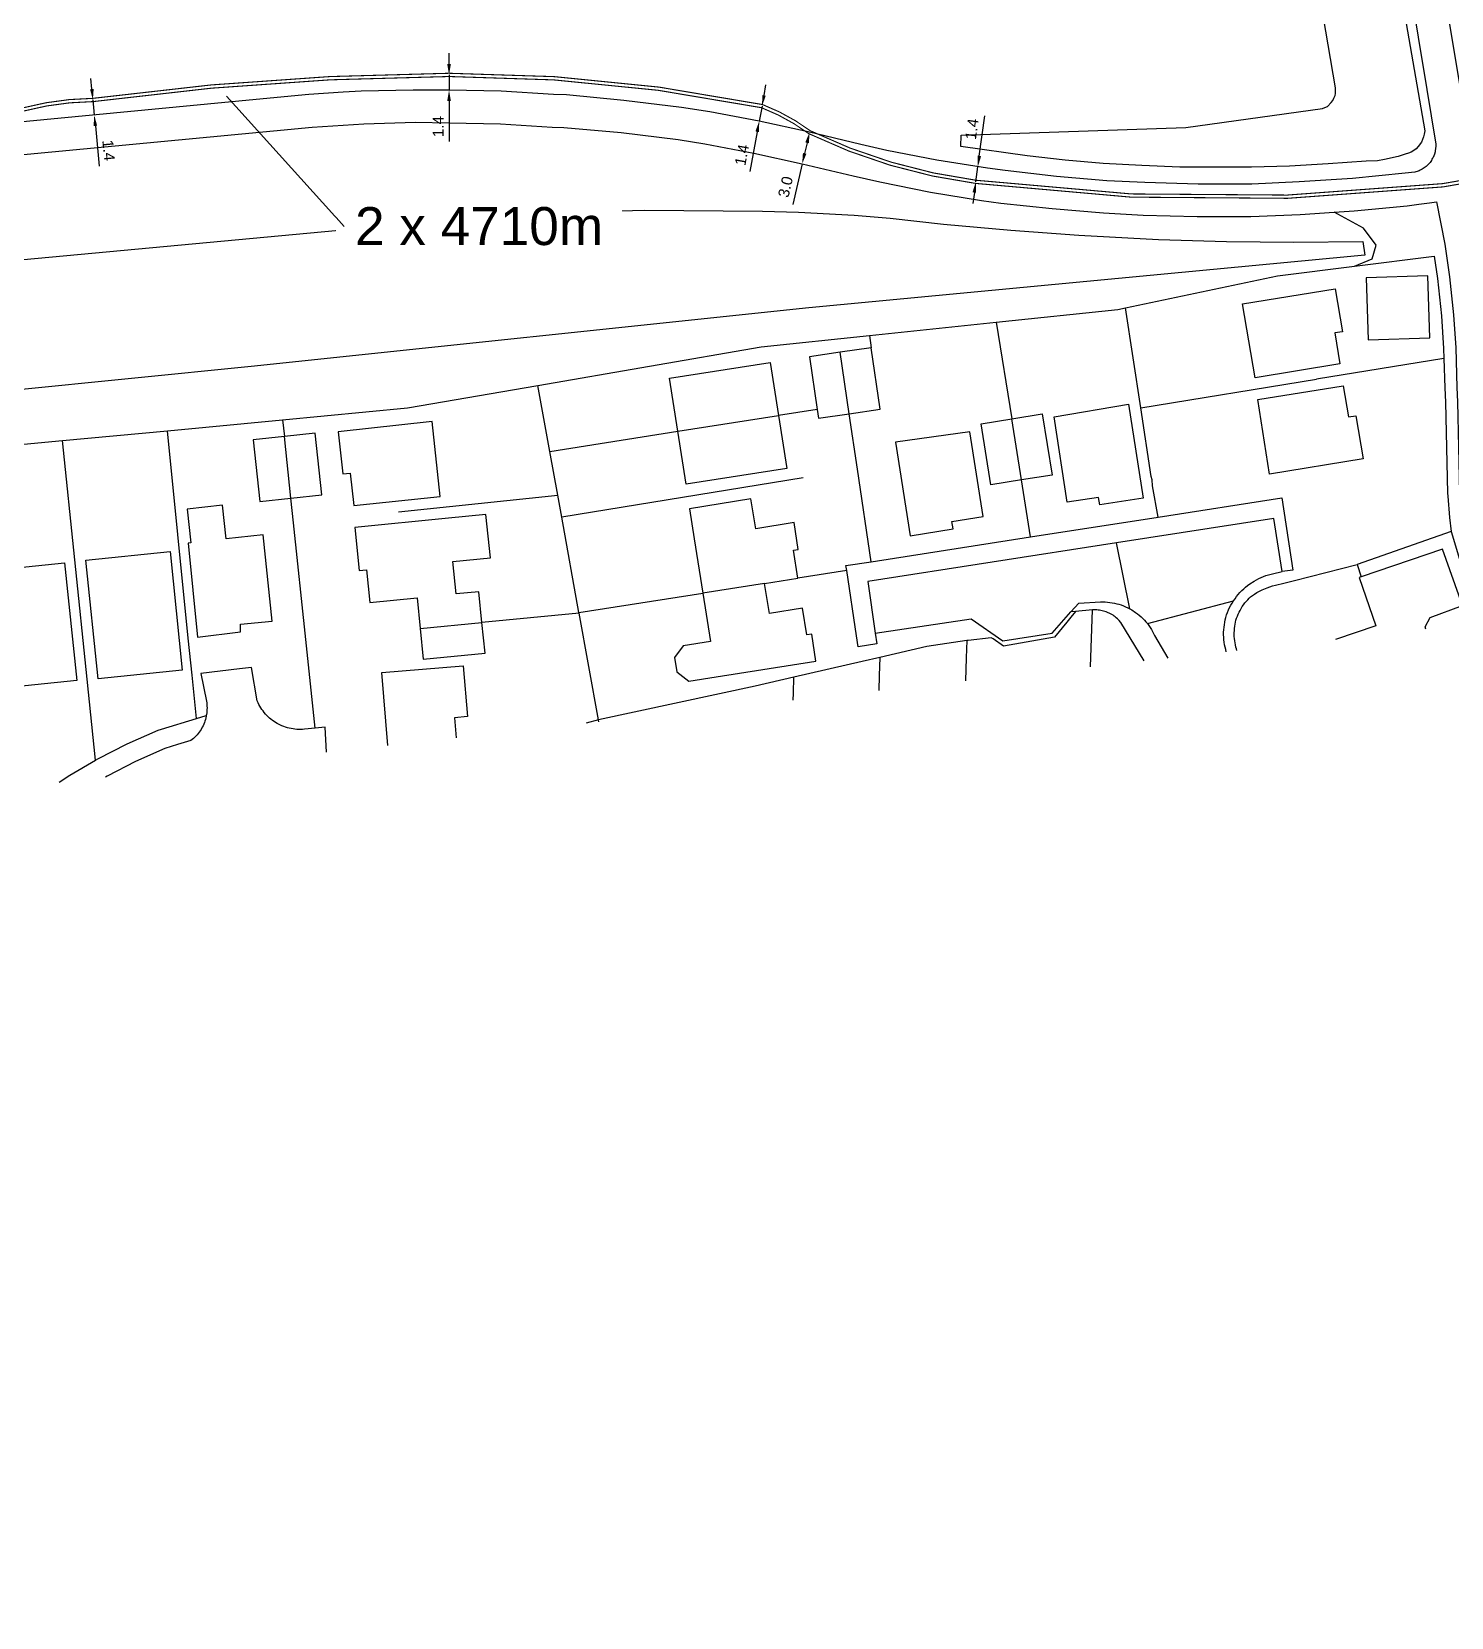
# Model space of a CAD drawing. Header units: millimetres. Extents: x 111502 to 977541, y 8702 to 1044108.
# Drawn here: x 488771.3 to 488902, y 238335.4 to 238481.4 of the extents above; entities that cross this region are included whole.
import ezdxf
from ezdxf import colors
from ezdxf.entities.mleader import LeaderData, LeaderLine
from ezdxf.math import Vec2, Vec3

# ---------------------------------------------------------------- set-up
doc = ezdxf.new("R2010")
doc.units = ezdxf.units.MM
doc.header["$LTSCALE"] = 0.25
doc.linetypes.add('DASHED2', pattern=[9.525, 6.35, -3.175])
for name, color, linetype in [('00 Text', 7, 'Continuous'), ('E HVSS As Laid Dimensions', 30, 'Continuous'), ('E HVSS As Laid HV', 10, 'Continuous'), ('X HVSS Site Background', 8, 'Continuous')]:
    doc.layers.add(name, color=color, linetype=linetype)
doc.styles.add('Arial', font='arial.ttf')
doc.dimstyles.new('HVSS AsLaid', dxfattribs={"dimtxt": 1, "dimasz": 1, "dimexe": 0, "dimexo": 0, "dimgap": 0.5, "dimtad": 1, "dimdec": 1, "dimzin": 1, "dimdsep": 46, "dimtxsty": 'Arial', "dimcen": 0.09, "dimadec": 0, "dimazin": 0, "dimtfac": 1, "dimtdec": 1, "dimtmove": 0, "dimatfit": 3, "dimfxl": 1, "dimtolj": 1, "dimtzin": 0, "dimarcsym": 0})

# ---------------------------------------------------------------- blocks, each defined once
blk = doc.blocks.new('OS MAP 060722')
at = {"layer": 'X HVSS Site Background'}
for points in [[(87.47, -621.81), (87.57, -622.31), (88.27, -626.31), (92.17, -649.81), (93.37, -657.11), (95.32, -656.76)], [(85.22, -626.31), (89.17, -650.26), (89.96, -655.09), (89.98, -655.27), (89.98, -655.48), (89.97, -655.69), (89.94, -655.9), (89.92, -656), (89.86, -656.2), (89.74, -656.5), (89.7, -656.59), (89.64, -656.68), (89.58, -656.79), (89.46, -656.96), (89.32, -657.12), (89.17, -657.27), (89.09, -657.34), (88.93, -657.47), (88.84, -657.52), (88.75, -657.58), (88.66, -657.63), (88.56, -657.68), (88.47, -657.73), (88.37, -657.77), (88.07, -657.86), (87.17, -657.96), (82.32, -658.46), (77.42, -658.76), (73.07, -658.96), (68.12, -658.96), (63.22, -658.81), (59.72, -658.66), (55.07, -658.26), (50.37, -657.71), (48.72, -657.51), (44.07, -656.76), (39.47, -655.86), (37.07, -655.31), (32.22, -654.16), (27.72, -653.16), (23.17, -652.31), (20.57, -651.91), (15.27, -651.26), (9.97, -650.76), (8.77, -650.71), (3.97, -650.41), (-0.83, -650.31), (-4.13, -650.31), (-8.93, -650.41), (-10.58, -650.51), (-13.73, -650.71), (-17.28, -651.06), (-49.68, -654.16)], [(84.17, -626.31), (88.97, -654.06), (88.92, -654.36), (88.87, -654.61), (88.67, -655.11), (88.37, -655.51), (88.17, -655.71), (87.97, -655.86), (87.72, -656.01), (87.47, -656.11), (87.17, -656.21), (86.52, -656.41), (85.27, -656.71), (84.62, -656.81), (83.57, -656.86), (80.07, -657.11), (76.52, -657.31), (73.02, -657.41), (66.42, -657.41), (62.92, -657.26), (59.37, -657.06), (55.87, -656.76), (52.37, -656.36), (46.27, -655.51), (46.32, -654.46)], [(46.32, -654.46), (66.97, -653.76), (79.57, -652.01), (79.77, -651.91), (80.02, -651.81), (80.37, -651.46), (80.52, -651.26), (80.62, -651.06), (80.72, -650.81), (80.77, -650.61), (80.77, -650.11), (76.72, -626.31), (76.42, -624.41)], [(-49.08, -657.11), (-16.98, -654.06), (-13.43, -653.71), (-8.68, -653.41), (-3.93, -653.26), (-0.83, -653.31), (3.92, -653.41), (8.67, -653.71), (9.72, -653.76), (15.02, -654.21), (20.27, -654.86), (22.72, -655.26), (27.22, -656.11), (31.67, -657.11), (36.37, -658.21), (38.82, -658.76), (43.47, -659.71), (48.17, -660.46), (49.97, -660.71), (54.67, -661.21), (59.42, -661.61), (63.07, -661.81), (68.02, -661.96), (72.97, -661.96), (77.52, -661.76), (80.64, -661.54)], [(80.64, -661.54), (82.47, -661.41), (87.37, -660.96), (88.42, -660.81), (89.41, -660.69), (90.04, -660.61), (90.81, -664.48), (91.26, -667.5), (91.62, -670.99), (91.82, -674.04), (91.94, -677.68), (91.99, -679.02), (92.18, -687.35), (92.21, -687.59), (92.35, -689.53), (92.51, -690.7), (94.01, -695.72), (94.24, -696.43), (95.26, -699.26)], [(-46.58, -666.51), (1.92, -662.01), (8.22, -661.61), (17.17, -661.36), (28.02, -661.46), (31.32, -661.56), (36.47, -661.81), (39.77, -662.11), (44.67, -662.66), (50.87, -663.21), (57.12, -663.66), (64.47, -664.06), (70.72, -664.26), (76.92, -664.31), (83.27, -664.26)], [(82.51, -666.53), (84.14, -665.83), (84.51, -664.59), (83.35, -663.02), (80.64, -661.54)], [(83.27, -664.26), (83.47, -665.51), (32.27, -670.36), (-19.03, -675.76), (-63.13, -680.16), (-98.28, -683.86), (-98.38, -681.61), (-98.23, -681.31), (-97.98, -680.86), (-97.78, -680.61), (-97.38, -680.21)], [(82.51, -666.53), (89.84, -665.61), (90.15, -667.64), (90.5, -671.08), (90.7, -674.1), (90.73, -675.02)], [(61.43, -670.35), (75.42, -667.42), (82.51, -666.53)], [(89.45, -673.12), (89.27, -667.41), (83.57, -667.59), (83.75, -673.3), (89.45, -673.12)], [(72.21, -669.99), (80.74, -668.6), (81.39, -672.55), (80.69, -672.66), (81.16, -675.52), (73.36, -676.79), (72.21, -669.99)], [(49.54, -671.67), (60.71, -670.5), (61.43, -670.35)], [(62.84, -679.55), (61.43, -670.35)], [(7.35, -677.49), (27.9, -673.94), (37.86, -672.9)], [(37.86, -672.9), (49.54, -671.67)], [(37.86, -672.9), (38.03, -674.03)], [(49.54, -671.67), (50.96, -680.57)], [(38.03, -674.03), (35.18, -674.45)], [(36.01, -680.1), (38.86, -679.68), (38.03, -674.03)], [(20.22, -681.72), (19.45, -676.84), (28.74, -675.39), (29.5, -680.26)], [(35.18, -674.45), (32.34, -674.87), (33.05, -679.7)], [(36.01, -680.1), (35.18, -674.45)], [(90.73, -675.02), (79.02, -676.92)], [(90.73, -675.02), (90.82, -677.72), (90.87, -679.05), (91, -684.63), (91.06, -687.43), (91.1, -687.7), (91.24, -689.65), (91.41, -690.94)], [(62.84, -679.55), (79.02, -676.92)], [(-16.15, -680.66), (-4.66, -679.57), (7.35, -677.49)], [(8.45, -683.57), (7.35, -677.49)], [(83.29, -684.27), (74.68, -685.68), (73.6, -678.8), (81.47, -677.52), (81.94, -680.4), (82.64, -680.29), (83.29, -684.27)], [(33.05, -679.7), (29.5, -680.26)], [(33.05, -679.7), (33.17, -680.52), (36.01, -680.1)], [(38.01, -693.73), (36.76, -685.2), (36.01, -680.1)], [(50.96, -680.57), (53.77, -680.12), (54.67, -685.75), (51.86, -686.2)], [(56.07, -688.25), (54.87, -680.38), (61.72, -679.23), (63.05, -687.89), (59.07, -688.5), (58.96, -687.8), (56.07, -688.25)], [(64.43, -689.63), (63.93, -686.73), (63.87, -686.19), (63.8, -685.87), (62.84, -679.55)], [(-36.4, -682.58), (-26.75, -681.67)], [(-26.75, -681.67), (-16.15, -680.66)], [(-24.83, -700.75), (-26.75, -681.67)], [(-16.15, -680.66), (-15.99, -682.21)], [(-2.39, -680.82), (-11.04, -681.77), (-10.62, -685.64), (-9.92, -685.57), (-9.59, -688.55), (-1.64, -687.72), (-2.39, -680.82)], [(20.22, -681.72), (29.5, -680.26)], [(29.5, -680.26), (30.26, -685.15), (20.98, -686.6), (20.22, -681.72)], [(51.86, -686.2), (49.05, -686.65), (48.14, -681.02), (50.96, -680.57)], [(51.86, -686.2), (50.96, -680.57)], [(-46.12, -683.5), (-36.4, -682.58)], [(-34.13, -704.55), (-36.4, -682.58)], [(-15.99, -682.21), (-18.86, -682.52), (-18.25, -688.18), (-15.39, -687.87)], [(-15.39, -687.87), (-12.53, -687.57), (-13.14, -681.9), (-15.99, -682.21)], [(-15.39, -687.87), (-15.99, -682.21)], [(8.45, -683.57), (20.22, -681.72)], [(48.32, -689.56), (47.09, -681.76), (40.26, -682.73), (41.61, -691.33), (45.56, -690.71), (45.45, -690.01), (48.32, -689.56)], [(9.18, -687.6), (8.45, -683.57)], [(31.77, -686.01), (9.54, -689.62)], [(52.7, -691.45), (51.86, -686.2)], [(-24.59, -692), (-24.84, -692.03), (-23.97, -700.66), (-20.02, -700.17), (-20.02, -699.47), (-17.11, -699.2), (-17.93, -691.25), (-21.34, -691.63), (-21.69, -688.52), (-24.94, -688.89), (-24.59, -692)], [(-13.15, -709.05), (-14.01, -700.89), (-15.15, -690.14), (-15.39, -687.87)], [(-5.47, -689.13), (9.18, -687.6)], [(9.54, -689.62), (9.18, -687.6)], [(31.27, -695.24), (30.87, -692.67), (31.31, -692.6), (30.92, -690.13), (27.41, -690.7), (26.96, -687.93), (21.29, -688.85), (21.74, -691.61), (22.53, -696.61)], [(64.43, -689.63), (75.81, -687.86), (76.84, -694.49), (75.85, -694.64)], [(-0.89, -689.73), (-9.5, -690.57), (-9.11, -694.55), (-8.42, -694.48), (-8.13, -697.47), (-3.75, -697.04), (-3.48, -699.87)], [(-0.47, -693.72), (2.98, -693.36), (2.57, -689.37), (-0.89, -689.73)], [(11.13, -698.4), (9.54, -689.62)], [(52.7, -691.45), (64.43, -689.63)], [(75.85, -694.64), (75.09, -689.75), (60.59, -692)], [(38.01, -693.73), (52.7, -691.45)], [(91.41, -690.94), (82.74, -693.98)], [(91.41, -690.94), (92.94, -696.04), (93.24, -696.8), (94.28, -699.37)], [(-26.51, -692.78), (-25.38, -703.7), (-33.14, -704.51), (-34.27, -693.58), (-26.51, -692.78)], [(60.59, -692), (37.7, -695.56), (38.4, -700.3)], [(61.82, -698.05), (60.59, -692)], [(89.08, -699.95), (89, -699.72), (89.46, -698.85), (92.44, -697.76), (90.61, -692.57), (83.13, -695.12), (82.94, -695.18), (84.46, -699.63), (80.77, -700.88)], [(-42.93, -704.75), (-43.97, -694.63), (-36.22, -693.83), (-35.1, -704.65), (-42.86, -705.45), (-42.93, -704.75)], [(2.2, -699.32), (1.92, -696.49), (-0.17, -696.69), (-0.47, -693.72)], [(35.77, -694.53), (31.27, -695.24)], [(35.77, -694.53), (35.7, -694.09), (38.01, -693.73)], [(38.4, -700.3), (38.55, -701.3), (36.81, -701.56), (36.66, -700.56), (35.77, -694.53)], [(71.37, -697.32), (71.51, -697.13), (71.65, -696.93), (71.8, -696.75), (71.96, -696.57), (72.13, -696.39), (72.31, -696.23), (72.49, -696.07), (72.67, -695.92), (72.87, -695.77), (73.27, -695.51), (73.48, -695.39), (73.69, -695.28), (73.91, -695.18), (74.13, -695.09), (74.36, -695), (74.59, -694.93), (74.97, -694.83), (75.85, -694.64)], [(71.69, -701.9), (71.64, -701.75), (71.59, -701.58), (71.55, -701.39), (71.51, -701.2), (71.48, -701.01), (71.45, -700.81), (71.44, -700.62), (71.43, -700.43), (71.43, -700.26), (71.45, -700.07), (71.46, -699.86), (71.49, -699.66), (71.52, -699.47), (71.55, -699.3), (71.6, -699.12), (71.66, -698.92), (71.73, -698.73), (71.8, -698.55), (71.88, -698.38), (71.97, -698.21), (72.07, -698.03), (72.17, -697.86), (72.3, -697.7), (72.42, -697.52), (72.54, -697.38), (72.68, -697.23), (72.81, -697.09), (72.95, -696.95), (73.3, -696.71), (73.53, -696.56), (73.76, -696.43), (74, -696.31), (74.46, -696.12), (74.71, -696.03), (74.97, -695.96), (75.23, -695.89), (75.49, -695.83), (75.75, -695.77), (76.01, -695.7), (76.99, -695.45), (82.74, -693.98)], [(82.74, -693.98), (83.13, -695.12)], [(22.53, -696.61), (23.24, -701.06), (20.73, -701.46), (19.93, -702.53), (20.14, -703.87), (21.24, -704.71), (23.75, -704.32), (32.94, -702.87), (32.55, -700.4), (32.1, -700.47), (31.71, -698), (28.65, -698.49), (28.21, -695.72)], [(28.21, -695.72), (22.53, -696.61)], [(28.21, -695.72), (31.27, -695.24)], [(11.13, -698.4), (22.53, -696.61)], [(56.4, -698.35), (57.12, -697.54), (59.12, -697.43), (59.34, -697.43), (59.56, -697.43), (59.77, -697.44), (59.99, -697.47), (60.2, -697.5), (60.41, -697.54), (60.62, -697.59), (60.83, -697.64), (61.03, -697.71), (61.24, -697.78), (61.44, -697.87), (61.63, -697.96), (61.82, -698.05)], [(63.45, -699.43), (71.37, -697.32)], [(70.71, -702.01), (70.65, -701.82), (70.6, -701.6), (70.55, -701.37), (70.52, -701.14), (70.49, -700.91), (70.47, -700.68), (70.46, -700.45), (70.46, -700.22), (70.48, -699.99), (70.5, -699.76), (70.53, -699.53), (70.56, -699.3), (70.61, -699.07), (70.67, -698.85), (70.74, -698.62), (70.82, -698.39), (70.91, -698.17), (71.01, -697.95), (71.12, -697.74), (71.24, -697.53), (71.37, -697.32)], [(11.14, -698.45), (2.2, -699.32)], [(11.14, -698.45), (11.13, -698.4)], [(12.92, -708.29), (11.14, -698.45)], [(38.4, -700.3), (47.23, -698.99), (50.14, -701.02), (54.68, -700.29), (56.4, -698.35)], [(56.82, -698.31), (56.41, -698.82), (56.04, -699.28), (54.9, -700.68), (50.21, -701.51), (49.24, -700.84), (49.06, -700.72), (46.96, -700.97), (46.83, -700.99)], [(56.82, -698.31), (56.4, -698.35)], [(58.4, -698.17), (56.82, -698.31)], [(58.22, -703.41), (58.4, -698.17)], [(63.14, -702.86), (61, -699.31), (60.97, -699.28), (60.86, -699.15), (60.77, -699.05), (60.68, -698.97), (60.58, -698.88), (60.48, -698.8), (60.38, -698.73), (60.28, -698.66), (60.17, -698.59), (60.06, -698.53), (59.94, -698.47), (59.83, -698.42), (59.65, -698.35), (59.53, -698.3), (59.41, -698.27), (59.29, -698.24), (59.16, -698.21), (59.04, -698.19), (58.91, -698.18), (58.78, -698.17), (58.66, -698.17), (58.53, -698.17), (58.4, -698.17)], [(61.82, -698.05), (62.01, -698.16), (62.36, -698.39), (62.53, -698.52), (62.7, -698.65), (62.86, -698.79), (63.02, -698.94), (63.17, -699.1), (63.31, -699.26), (63.45, -699.43)], [(-3.48, -699.87), (-3.2, -702.71), (2.48, -702.16), (2.2, -699.32)], [(-3.48, -699.87), (2.2, -699.32)], [(63.45, -699.43), (63.57, -699.6), (63.7, -699.78), (63.81, -699.96), (63.92, -700.14), (64.02, -700.33), (64.11, -700.53), (65.32, -702.61)], [(-24.48, -704.17), (-24.83, -700.75)], [(46.83, -700.99), (43.13, -701.54), (38.82, -702.53)], [(46.83, -700.99), (46.77, -702.58), (46.7, -704.69)], [(-13.15, -709.05), (-14.14, -709.15), (-14.32, -709.16), (-14.49, -709.17), (-14.67, -709.17), (-14.84, -709.16), (-15.02, -709.14), (-15.19, -709.12), (-15.37, -709.09), (-15.54, -709.05), (-15.71, -709.01), (-15.88, -708.96), (-16.05, -708.9), (-16.21, -708.84), (-16.48, -708.71), (-16.64, -708.63), (-16.79, -708.54), (-16.93, -708.44), (-17.08, -708.34), (-17.22, -708.23), (-17.35, -708.12), (-17.48, -708), (-17.61, -707.87), (-17.73, -707.75), (-17.84, -707.61), (-17.95, -707.47), (-18.05, -707.33), (-18.15, -707.18), (-18.24, -707.03), (-18.33, -706.88), (-18.41, -706.72), (-18.49, -706.53), (-19.01, -703.46), (-20.11, -703.59), (-23.67, -704.01), (-23.16, -706.57), (-23.13, -706.72), (-23.12, -706.87), (-23.11, -707.03), (-23.1, -707.18), (-23.11, -707.33), (-23.11, -707.49), (-23.13, -707.64), (-23.15, -707.8), (-23.17, -707.89)], [(-6.45, -710.64), (-7.02, -703.94), (0.46, -703.31), (0.86, -707.99), (-0.34, -708.09), (-0.18, -709.94)], [(38.82, -702.53), (37.19, -702.91), (30.91, -704.35)], [(38.82, -702.53), (38.77, -704.21), (38.73, -705.59)], [(-33.36, -711.99), (-34.13, -704.55)], [(-24.08, -708.16), (-24.48, -704.17)], [(30.91, -704.35), (27.33, -705.17), (12.92, -708.29)], [(30.84, -706.47), (30.86, -705.82), (30.91, -704.35)], [(-23.17, -707.89), (-23.18, -707.95), (-23.21, -708.1), (-23.25, -708.25), (-23.3, -708.4), (-23.35, -708.54), (-23.41, -708.68), (-23.47, -708.83), (-23.54, -708.96), (-23.65, -709.17), (-23.74, -709.3), (-23.83, -709.42), (-23.92, -709.54), (-24.02, -709.66), (-24.13, -709.78), (-24.24, -709.88), (-24.35, -709.99), (-24.47, -710.09), (-24.59, -710.19), (-25.82, -710.56), (-26.98, -710.91), (-29.68, -712.11), (-32.3, -713.46), (-32.45, -713.55)], [(-24.08, -708.16), (-23.17, -707.89)], [(-33.36, -711.99), (-33.17, -711.88), (-30.46, -710.49), (-27.61, -709.22), (-27.3, -709.13)], [(-27.3, -709.13), (-24.08, -708.16)], [(-12.11, -711.27), (-12.24, -708.95), (-13.15, -709.05)], [(12.92, -708.29), (11.78, -708.6)], [(12.95, -708.47), (12.92, -708.29)], [(-36.71, -714.02), (-35.74, -713.39), (-33.36, -711.99)]]:
    blk.add_lwpolyline(points, dxfattribs=at)
blk = doc.blocks.new('*D1844')
at = {"layer": 'Defpoints', "color": 0, "transparency": 16777216}
for p in [(488776.97, 238475.09), (488776.97, 238475.09), (488777.1, 238473.7)]:
    blk.add_point(p, dxfattribs=at)
at = {"layer": 'E HVSS As Laid Dimensions', "color": 0, "lineweight": -2, "transparency": 16777216}
for p, q in [((488776.87, 238476.09), (488776.78, 238477.08)), ((488776.97, 238475.09), (488777.1, 238473.7)), ((488777.2, 238472.7), (488777.55, 238469))]:
    blk.add_line(p, q, dxfattribs=at)
at = {"layer": 'E HVSS As Laid Dimensions', "color": 0, "transparency": 16777216}
for points in [[(488777.04, 238476.1), (488776.71, 238476.07), (488776.97, 238475.09)], [(488777.36, 238472.72), (488777.03, 238472.69), (488777.1, 238473.7)]]:
    blk.add_solid(points, dxfattribs=at)
at = {"layer": 'E HVSS As Laid Dimensions', "color": 0, "transparency": 16777216, "insert": (488778.42, 238470.45), "char_height": 1, "attachment_point": 5, "rotation": 275.4654, "style": 'Arial'}
blk.add_mtext('\\A1;1.4', dxfattribs=at)
blk = doc.blocks.new('*D1845')
at = {"layer": 'Defpoints', "color": 0, "transparency": 16777216}
for p in [(488809.75, 238477.4), (488809.75, 238477.4), (488809.75, 238476)]:
    blk.add_point(p, dxfattribs=at)
at = {"layer": 'E HVSS As Laid Dimensions', "color": 0, "lineweight": -2, "transparency": 16777216}
for p, q in [((488809.75, 238478.4), (488809.75, 238479.4)), ((488809.75, 238477.4), (488809.75, 238476)), ((488809.75, 238475), (488809.75, 238471.28))]:
    blk.add_line(p, q, dxfattribs=at)
at = {"layer": 'E HVSS As Laid Dimensions', "color": 0, "transparency": 16777216}
for points in [[(488809.58, 238478.4), (488809.92, 238478.4), (488809.75, 238477.4)], [(488809.58, 238475), (488809.92, 238475), (488809.75, 238476)]]:
    blk.add_solid(points, dxfattribs=at)
at = {"layer": 'E HVSS As Laid Dimensions', "color": 0, "transparency": 16777216, "insert": (488808.75, 238472.64), "char_height": 1, "attachment_point": 5, "rotation": 90, "style": 'Arial'}
blk.add_mtext('\\A1;1.4', dxfattribs=at)
blk = doc.blocks.new('*D1846')
at = {"layer": 'Defpoints', "color": 0, "transparency": 16777216}
for p in [(488838.56, 238474.53), (488838.56, 238474.53), (488838.3, 238473.15)]:
    blk.add_point(p, dxfattribs=at)
at = {"layer": 'E HVSS As Laid Dimensions', "color": 0, "lineweight": -2, "transparency": 16777216}
for p, q in [((488838.74, 238475.51), (488838.92, 238476.49)), ((488838.56, 238474.53), (488838.3, 238473.15)), ((488838.12, 238472.17), (488837.43, 238468.51))]:
    blk.add_line(p, q, dxfattribs=at)
at = {"layer": 'E HVSS As Laid Dimensions', "color": 0, "transparency": 16777216}
for points in [[(488838.58, 238475.54), (488838.9, 238475.48), (488838.56, 238474.53)], [(488837.95, 238472.2), (488838.28, 238472.14), (488838.3, 238473.15)]]:
    blk.add_solid(points, dxfattribs=at)
at = {"layer": 'E HVSS As Laid Dimensions', "color": 0, "transparency": 16777216, "insert": (488836.7, 238470.03), "char_height": 1, "attachment_point": 5, "rotation": 79.4184, "style": 'Arial'}
blk.add_mtext('\\A1;1.4', dxfattribs=at)
blk = doc.blocks.new('*D1847')
at = {"layer": 'Defpoints', "color": 0, "transparency": 16777216}
for p in [(488842.93, 238472.12), (488842.93, 238472.12), (488842.25, 238469.2)]:
    blk.add_point(p, dxfattribs=at)
at = {"layer": 'E HVSS As Laid Dimensions', "color": 0, "lineweight": -2, "transparency": 16777216}
for p, q in [((488842.71, 238471.15), (488842.48, 238470.17)), ((488842.25, 238469.2), (488841.38, 238465.48))]:
    blk.add_line(p, q, dxfattribs=at)
at = {"layer": 'E HVSS As Laid Dimensions', "color": 0, "transparency": 16777216}
for points in [[(488842.54, 238471.19), (488842.87, 238471.11), (488842.93, 238472.12)], [(488842.32, 238470.21), (488842.64, 238470.14), (488842.25, 238469.2)]]:
    blk.add_solid(points, dxfattribs=at)
at = {"layer": 'E HVSS As Laid Dimensions', "color": 0, "transparency": 16777216, "insert": (488840.72, 238467.09), "char_height": 1, "attachment_point": 5, "rotation": 76.8274, "style": 'Arial'}
blk.add_mtext('\\A1;3.0', dxfattribs=at)
blk = doc.blocks.new('*D1848')
at = {"layer": 'Defpoints', "color": 0, "transparency": 16777216}
for p in [(488858.42, 238468.94), (488858.23, 238467.56), (488858.23, 238467.56)]:
    blk.add_point(p, dxfattribs=at)
at = {"layer": 'E HVSS As Laid Dimensions', "color": 0, "lineweight": -2, "transparency": 16777216}
for p, q in [((488858.55, 238469.93), (488859.05, 238473.62)), ((488858.23, 238467.56), (488858.42, 238468.94)), ((488858.1, 238466.56), (488857.96, 238465.57))]:
    blk.add_line(p, q, dxfattribs=at)
at = {"layer": 'E HVSS As Laid Dimensions', "color": 0, "transparency": 16777216}
for points in [[(488858.39, 238469.96), (488858.72, 238469.91), (488858.42, 238468.94)], [(488857.93, 238466.59), (488858.26, 238466.54), (488858.23, 238467.56)]]:
    blk.add_solid(points, dxfattribs=at)
at = {"layer": 'E HVSS As Laid Dimensions', "color": 0, "transparency": 16777216, "insert": (488857.87, 238472.41), "char_height": 1, "attachment_point": 5, "rotation": 82.3013, "style": 'Arial'}
blk.add_mtext('\\A1;1.4', dxfattribs=at)
blk = doc.blocks.new('_None')

msp = doc.modelspace()

# ---------------------------------------------------------------- linework, layer by layer
at = {"lineweight": 0}
msp.add_circle((488727.82, 239008.33), 11388.42, dxfattribs=at)

# ---------------------------------------------------------------- block references
at = {"layer": 'E HVSS As Laid HV', "linetype": 'DASHED2', "lineweight": 0}
msp.add_blockref('OS MAP 060722', (488810.58, 239126.31), dxfattribs=at)

# ---------------------------------------------------------------- dimensions: what is measured, and where the dimension line sits
at = {"layer": 'E HVSS As Laid Dimensions'}
for base, p1, p2, angle, picture, middle in [((488809.75, 238477.4), (488809.75, 238476), (488809.75, 238477.4), 90, '*D1845', (488809.75, 238472.64)), ((488776.97, 238475.09), (488777.1, 238473.7), (488776.97, 238475.09), 95.4654, '*D1844', (488777.42, 238470.35)), ((488838.56, 238474.53), (488838.3, 238473.15), (488838.56, 238474.53), 79.4184, '*D1846', (488837.68, 238469.85)), ((488858.23, 238467.56), (488858.42, 238468.94), (488858.23, 238467.56), 262.3013, '*D1848', (488858.87, 238472.27)), ((488842.93, 238472.12), (488842.25, 238469.2), (488842.93, 238472.12), 76.8274, '*D1847', (488841.7, 238466.86))]:
    dim = msp.add_linear_dim(base=base, p1=p1, p2=p2, angle=angle, dimstyle='HVSS AsLaid', dxfattribs=at)
    dim.commit()
    dim.dimension.update_dxf_attribs({"geometry": picture, "text_midpoint": middle, "dimtype": 161})

# ---------------------------------------------------------------- next in the draw order: leaders
at = {"layer": '00 Text'}
ml = msp.add_multileader_mtext('Standard', dxfattribs=at)
ml.set_content('2 x 4710m', color=256, style='Arial')
ml.set_leader_properties()
ml.set_arrow_properties(name='NONE')
ml.build(insert=Vec2(0, 0))
ml.multileader.update_dxf_attribs({"has_dogleg": 0, "has_text_frame": 1, "text_left_attachment_type": 2, "text_right_attachment_type": 2, "dogleg_length": 0})
ctx = ml.context
ctx.base_point, ctx.char_height, ctx.landing_gap_size, ctx.plane_origin = Vec3(488800.1, 238463.44), 3.5, 1, Vec3(488789.27, 238475.43)
ctx.left_attachment, ctx.right_attachment = 2, 2
notes = []
notes.append((ctx, [(1, (1, 1, 0), (488800.1, 238463.44), (1, 0), 0, [(0, [(488789.27, 238475.43)], 0, [])])]))
ctx.mtext.insert, ctx.mtext.flow_direction = Vec3(488801.1, 238465.23), 5
ctx.mtext.has_bg_fill, ctx.mtext.bg_color, ctx.mtext.bg_scale_factor, ctx.mtext.bg_transparency, ctx.mtext.use_window_bg_color = 1, -1027028792, 1.5, 0, 1
for ctx, leaders in notes:
    for number, flags, end, landing, length, lines in leaders:
        leader = LeaderData()
        leader.index, (leader.has_last_leader_line, leader.has_dogleg_vector, leader.attachment_direction) = number, flags
        leader.last_leader_point, leader.dogleg_vector, leader.dogleg_length = Vec3(end), Vec3(landing), length
        for number, points, colour, breaks in lines:
            line = LeaderLine()
            line.index, line.vertices, line.color, line.breaks = number, Vec3.list(points), colors.encode_raw_color(colour), breaks
            leader.lines.append(line)
        ctx.leaders.append(leader)

# ---------------------------------------------------------------- next in the draw order: linework, layer by layer
at = {"layer": 'E HVSS As Laid HV', "linetype": 'DASHED2', "lineweight": 0, "flags": 128}
for points in [[(488049.85, 238361.02, 0.1, 0.1, 0.043292), (488055.85, 238356.46, 0.1, 0.1, 0.249429), (488065.34, 238357.03, 0.1, 0.1, -0.12676), (488071.38, 238359.34, 0.1, 0.1, 0), (488082.16, 238361.79, 0.1, 0.1, 0.073615), (488100.17, 238368.51, 0.1, 0.1, 0), (488104.21, 238370.57, 0.1, 0.1, -0.125377), (488106.89, 238371.25, 0.1, 0.1, 0.140227), (488109.58, 238371.64, 0.1, 0.1, -0.055552), (488120.71, 238376.61, 0.1, 0.1, -0.03367), (488143.51, 238381.21, 0.1, 0.1, 0), (488185.48, 238388.09, 0.1, 0.1, 0), (488205.47, 238391.37, 0.1, 0.1, 0), (488227.58, 238394.9, 0.1, 0.1, 0), (488242.52, 238397.22, 0.1, 0.1, 0.044719), (488268.73, 238403.64, 0.1, 0.1, 0.028304), (488299.33, 238416.07, 0.1, 0.1, -0.027034), (488335.25, 238429.66, 0.1, 0.1, -0.034397), (488384.74, 238437.84, 0.1, 0.1, 0), (488429.8, 238443.46, 0.1, 0.1, 0), (488477.01, 238448.67, 0.1, 0.1, 0), (488506.34, 238451.72, 0.1, 0.1, -0.044149), (488529.62, 238451.53, 0.1, 0.1, -0.127565), (488563.16, 238437.32, 0.1, 0.1, -0.080259), (488582.78, 238415.29, 0.1, 0.1, -0.002449), (488588.66, 238405.45, 0.1, 0.1, 0.217389), (488600.8, 238397.35, 0.1, 0.1, 0.086441), (488616.6, 238399.34, 0.1, 0.1, 0), (488627.95, 238402, 0.1, 0.1, 0), (488631.4, 238402.98, 0.1, 0.1, 0), (488646.35, 238407.49, 0.1, 0.1, 0), (488658.59, 238411.38, 0.1, 0.1, 0.051422), (488672.85, 238417.51, 0.1, 0.1, 0.113478), (488681.51, 238426.85, 0.1, 0.1, 0.125867), (488686.78, 238443.08, 0.1, 0.1, -0.336809), (488688, 238444.36, 0.1, 0.1, 0), (488693.36, 238444.82, 0.1, 0.1, 0), (488708.54, 238446.1, 0.1, 0.1, 0.084786), (488731.8, 238452.7, 0.1, 0.1, 0.047226), (488745.23, 238462.25, 0.1, 0.1, 0), (488760.22, 238467.87, 0.1, 0.1, 0.158284), (488761.41, 238468.98, 0.1, 0.1, -0.065128), (488766.61, 238472.66, 0.1, 0.1, -0.103015), (488776.98, 238474.94, 0.1, 0.1, -0.031939), (488809.75, 238477.25, 0.1, 0.1, -0.050483), (488838.51, 238474.38, 0.1, 0.1, -0.067758), (488842.86, 238471.99, 0.1, 0.1, 0.080177), (488858.21, 238467.41, 0.1, 0.1, 0.060601), (488901.26, 238467.09, 0.1, 0.1, 0), (488911.18, 238468.82, 0.1, 0.1, 0.049707), (488942.45, 238479.06, 0.1, 0.1, 0.013298), (488964.18, 238490.44, 0.1, 0.1, -0.022655), (488978.74, 238497.39, 0.1, 0.1, 0.196232), (488980.14, 238498.97, 0.1, 0.1, -0.253489), (488982.13, 238501.17, 0.1, 0.1, 0), (488987.85, 238502.85, 0.1, 0.1, -0.016852), (489028.65, 238511.53, 0.1, 0.1, 0), (489064.68, 238519.37, 0.1, 0.1, 0), (489092.6, 238525.94, 0.1, 0.1, 0), (489110.62, 238530.22, 0.1, 0.1, -0.168964), (489113.8, 238529.89, 0.1, 0.1, 0.155476), (489117.28, 238529.55, 0.1, 0.1, -0.044111), (489125.18, 238530.67, 0.1, 0.1, -0.065922), (489143.9, 238528.42, 0.1, 0.1, 0.123292), (489167.74, 238528.23, 0.1, 0.1, 0), (489177.87, 238530.79, 0.1, 0.1, 0.111936), (489198.83, 238544.03, 0.1, 0.1, -0.120963), (489214.56, 238557.05, 0.1, 0.1, -0.063814), (489237.49, 238563.51, 0.1, 0.1, -0.04178), (489258.82, 238564.44, 0.1, 0.1, 0.048643), (489279.28, 238566.29, 0.1, 0.1, 0.064939), (489307.78, 238576.11, 0.1, 0.1, 0.053659), (489329.53, 238588.55, 0.1, 0.1, 0), (489351.03, 238605.07, 0.1, 0.1, 0.156242), (489352.91, 238608.36, 0.1, 0.1, -0.231021), (489354.62, 238611.15, 0.1, 0.1, 0), (489363.78, 238616.2, 0.1, 0.1, 0), (489402.16, 238633.68, 0.1, 0.1, 0), (489449.01, 238656.56, 0.1, 0.1, 0), (489479.46, 238672.61, 0.1, 0.1, 0), (489499.38, 238683.44, 0.1, 0.1, 0), (489523.44, 238697.17, 0.1, 0.1, -0.050111), (489544.38, 238705.31, 0.1, 0.1, -0.210516), (489546.71, 238704.83, 0.1, 0.1, 0.12699), (489550.26, 238704.55, 0.1, 0.1, 0), (489562.86, 238706.37, 0.1, 0.1, 0.051967), (489592.85, 238713.33, 0.1, 0.1, 0.039736), (489612.67, 238723.9, 0.1, 0.1, 0.361899), (489612.77, 238731.59, 0.1, 0.1, -0.0428), (489604.8, 238743.89, 0.1, 0.1, 0), (489596.89, 238759.27, 0.1, 0.1, 0), (489594.54, 238764.02, 0.1, 0.1, 0), (489593.42, 238771.07, 0.1, 0.1, -0.047395), (489588.97, 238792.2, 0.1, 0.1, -0.061151), (489591.75, 238813.07, 0.1, 0.1, 0), (489595.98, 238834.74, 0.1, 0.1, 0.029056), (489599.1, 238866.68, 0.1, 0.1, 0.042858), (489598.56, 238879.21, 0.1, 0.1, 0.096718), (489597.5, 238885.39, 0.1, 0.1, -0.085047), (489596.76, 238891.13, 0.1, 0.1, 0.025248), (489594.56, 238918.33, 0.1, 0.1, 0.02521), (489591.84, 238934.92, 0.1, 0.1, 0.025218), (489581.22, 238973.22, 0.1, 0.1, 0.025213), (489565.46, 239002.07, 0.1, 0.1, 0.025205), (489546.57, 239036.34, 0.1, 0.1, 0), (489544.96, 239039.08, 0.1, 0.1, 0.194566), (489543.81, 239040.19, 0.1, 0.1, -0.145758), (489542.41, 239040.99, 0.1, 0.1, 0), (489537.48, 239049.1, 0.1, 0.1, 0), (489519.68, 239080.29, 0.1, 0.1, 0), (489507.11, 239101.87, 0.1, 0.1, 0), (489499.11, 239115.39, 0.1, 0.1, 0), (489490.47, 239133.02, 0.1, 0.1, 0), (489471.33, 239163.83, 0.1, 0.1, 0.055115), (489460.23, 239181, 0.1, 0.1, 0), (489453.38, 239190.45, 0.1, 0.1, 0.108248), (489437.19, 239204.77, 0.1, 0.1, 0.054478), (489419.75, 239213.02, 0.1, 0.1, -0.118377), (489406.27, 239222.88, 0.1, 0.1, -0.097572), (489404.24, 239227.84, 0.1, 0.1, 0.101231), (489402.16, 239232.92, 0.1, 0.1, 0), (489400.41, 239235.05, 0.1, 0.1, 0.070019), (489396.51, 239240.09, 0.1, 0.1, -0.114252), (489392.53, 239245.39, 0.1, 0.1, -0.087192), (489389.88, 239255.92, 0.1, 0.1, 0.121054), (489386.88, 239268.63, 0.1, 0.1, 0), (489381.75, 239277.65, 0.1, 0.1, 0.076698), (489372.45, 239289.31, 0.1, 0.1, 0.012905), (489361.73, 239299.59, 0.1, 0.1, 0), (489343.52, 239317.12, 0.1, 0.1, 0), (489327.34, 239331.64, 0.1, 0.1, 0), (489306.92, 239348.75, 0.1, 0.1, 0), (489285.69, 239365.47, 0.1, 0.1, 0), (489268.57, 239378, 0.1, 0.1, 0), (489253.71, 239388.34, 0.1, 0.1, 0), (489242.89, 239395.37, 0.1, 0.1, 0), (489223.37, 239407.42, 0.1, 0.1, 0.016988), (489205.19, 239419.3, 0.1, 0.1, 0.025408), (489177.73, 239434.18, 0.1, 0.1, 0.030045), (489164.41, 239438.69, 0.1, 0.1, -0.057176), (489150.03, 239445.16, 0.1, 0.1, -0.037373), (489141.44, 239451.21, 0.1, 0.1, 0.04562), (489132.99, 239455.68, 0.1, 0.1, 0), (489119.04, 239462.12, 0.1, 0.1, 0), (489087.45, 239474.35, 0.1, 0.1, 0), (489025.8, 239496.68, 0.1, 0.1, 0), (489006.21, 239504.02, 0.1, 0.1, 0.132612), (488975.41, 239504.8, 0.1, 0.1, -0.212231), (488951.2, 239510.67, 0.1, 0.1, 0.043695), (488943.77, 239517.74, 0.1, 0.1, 0.073111), (488938.41, 239520.89, 0.1, 0.1, -0.136067), (488930.43, 239528.17, 0.1, 0.1, 0.125496), (488912.91, 239547.6, 0.1, 0.1, 0), (488879.42, 239567.37, 0.1, 0.1, 0), (488857.94, 239581.18, 0.1, 0.1, 0), (488850.02, 239586.68, 0.1, 0.1, 0), (488844.68, 239590.64, 0.1, 0.1, 0), (488820.98, 239607.87, 0.1, 0.1, 0), (488807.42, 239617.84, 0.1, 0.1, 0), (488783.69, 239637.76, 0.1, 0.1, 0.055588), (488773.84, 239643.1, 0.1, 0.1, 0), (488769.47, 239645.13, 0.1, 0.1, 0.102418), (488748.49, 239647.44, 0.1, 0.1, 0.010269), (488739.83, 239646.32, 0.1, 0.1, 0.017149), (488721.17, 239642.71, 0.1, 0.1, 0), (488703.52, 239638.29, 0.1, 0.1, 0), (488684.74, 239633.45, 0.1, 0.1, -0.348232), (488679.83, 239636.65, 0.1, 0.1, 0), (488672.71, 239654.18, 0.1, 0.1, 0), (488665.06, 239672.4, 0.1, 0.1, 0.02461), (488661.23, 239676.83, 0.1, 0.1, -0.098784), (488653.56, 239694.35, 0.1, 0.1, 0), (488649.58, 239710.12, 0.1, 0.1, -0.152415), (488652.39, 239736.71, 0.1, 0.1, -0.114865), (488665.19, 239753.47, 0.1, 0.1, 0), (488671.19, 239758.28, 0.1, 0.1, 0), (488691.64, 239774.48, 0.1, 0.1, 0), (488702.05, 239782.38, 0.1, 0.1, -0.376272), (488709.53, 239781.64, 0.1, 0.1, 0), (488717.14, 239773.86, 0.1, 0.1, 0.098671), (488741.06, 239758.61, 0.1, 0.1, 0.116217), (488770.49, 239757.14, 0.1, 0.1, 0.128766), (488794.57, 239769.23, 0.1, 0.1, 0), (488836.78, 239807.94, 0.1, 0.1, 0.031698), (488855.86, 239830.26, 0.1, 0.1, 0), (488860.55, 239837.2, 0.1, 0.1, 0.031202), (488871.92, 239859.41, 0.1, 0.1, -0.045048), (488875.94, 239864.93, 0.1, 0.1, -0.389021), (488888.07, 239866.08, 0.1, 0.1, 0), (488899.33, 239854.6, 0.1, 0.1, 0), (488913.45, 239843.59, 0.1, 0.1, 0.027841), (488927.62, 239835.21, 0.1, 0.1, 0.088194), (488930.11, 239834.48, 0.1, 0.1, 0.318129), (488938.74, 239839.68, 0.1, 0.1, 0), (488940.4, 239843.92, 0.1, 0.1, -0.032054), (488947.78, 239860.82, 0.1, 0.1, -0.037197), (488956.38, 239875.37, 0.1, 0.1, -0.03843), (488972.34, 239892.52, 0.1, 0.1, 0.137003), (488976.85, 239901.59, 0.1, 0.1, -0.161376), (488977.29, 239902.14, 0.1, 0.1, 0), (488982.99, 239906.9, 0.1, 0.1, 0.21523), (488985.18, 239911.3, 0.1, 0.1, -0.261004), (488988.12, 239915.42, 0.1, 0.1, 0.187052), (488996.14, 239926.23, 0.1, 0.1, 0.042505), (488996.49, 239930.79, 0.1, 0.1, -0.142832), (489002.02, 239950.68, 0.1, 0.1, 0), (489005.8, 239958.18, 0.1, 0.1, 0), (489021.42, 239990.65, 0.1, 0.1, 0), (489030.51, 240012.64, 0.1, 0.1, 0), (489038.79, 240034.31, 0.1, 0.1, 0.012521), (489051.8, 240074.49, 0.1, 0.1, 0), (489059.54, 240100.02, 0.1, 0.1, -0.110114), (489063.24, 240104.92, 0.1, 0.1, 0), (489070.58, 240110.7, 0.1, 0.1, 0.107077), (489074.92, 240117.33, 0.1, 0.1, 0), (489079.82, 240129.38, 0.1, 0.1, 0.11373), (489079.66, 240146.42, 0.1, 0.1, 0.081361), (489074.98, 240156.98, 0.1, 0.1, -0.198321), (489073.44, 240166.24, 0.1, 0.1, 0), (489079.06, 240198.91, 0.1, 0.1, 0), (489085.08, 240242.29, 0.1, 0.1, -0.03024), (489090.29, 240267.72, 0.1, 0.1, -0.040459), (489096.64, 240283.57, 0.1, 0.1, -0.050094), (489111.41, 240306.54, 0.1, 0.1, -0.049248), (489128.07, 240322.85, 0.1, 0.1, -0.02313), (489148.44, 240335.69, 0.1, 0.1, 0), (489158.22, 240339.81, 0.1, 0.1, -0.164254), (489161.9, 240339.68, 0.1, 0.1, 0.047454), (489168.95, 240337.55, 0.1, 0.1, 0.038339), (489182.83, 240334.86, 0.1, 0.1, 0.007658), (489207.17, 240331.98, 0.1, 0.1, 0), (489258.74, 240328.12, 0.1, 0.1, 0.121539), (489278.04, 240331.66, 0.1, 0.1, 0), (489290.08, 240337.65, 0.1, 0.1, -0.095709), (489293.83, 240338.47, 0.1, 0.1, 0), (489321.41, 240337.61, 0.1, 0.1, -0.02822), (489351.71, 240334.75, 0.1, 0.1, 0), (489380.5, 240329.24, 0.1, 0.1, -0.031168), (489392.81, 240326, 0.1, 0.1, 0), (489421.36, 240315.95, 0.1, 0.1, 0), (489433.23, 240310.78, 0.1, 0.1, 0.21112), (489435.97, 240310.9, 0.1, 0.1, 0), (489461.38, 240322.24, 0.1, 0.1, 0.048039), (489480.41, 240334.36, 0.1, 0.1, 0.379008), (489481.43, 240349.32, 0.1, 0.1, 0), (489473.12, 240359.43, 0.1, 0.1, 0), (489464.28, 240371.9, 0.1, 0.1, 0), (489457.35, 240379.76, 0.1, 0.1, -0.186401), (489454.96, 240390.71, 0.1, 0.1, 0), (489456.97, 240401.6, 0.1, 0.1, 0.138043), (489455.74, 240415.17, 0.1, 0.1, 0.069733), (489432.09, 240444.23, 0.1, 0.1, -0.051536), (489411.16, 240468.92, 0.1, 0.1, 0), (489403.19, 240481.87, 0, 0, 0)], [(488050.05, 238361.24, 0.1, 0.1, 0.043174), (488055.99, 238356.72, 0.1, 0.1, 0.248611), (488065.18, 238357.28, 0.1, 0.1, -0.126241), (488071.33, 238359.64, 0.1, 0.1, 0), (488082.1, 238362.09, 0.1, 0.1, 0.07364), (488100.03, 238368.77, 0.1, 0.1, 0), (488104.07, 238370.84, 0.1, 0.1, -0.126099), (488106.91, 238371.55, 0.1, 0.1, 0.140405), (488109.44, 238371.91, 0.1, 0.1, -0.055507), (488120.62, 238376.9, 0.1, 0.1, -0.033672), (488143.47, 238381.5, 0.1, 0.1, 0), (488185.43, 238388.38, 0.1, 0.1, 0), (488205.42, 238391.66, 0.1, 0.1, 0), (488227.54, 238395.2, 0.1, 0.1, 0), (488242.48, 238397.52, 0.1, 0.1, 0.04472), (488268.63, 238403.92, 0.1, 0.1, 0.028307), (488299.21, 238416.34, 0.1, 0.1, -0.027045), (488335.17, 238429.95, 0.1, 0.1, -0.034402), (488384.7, 238438.14, 0.1, 0.1, 0), (488429.76, 238443.76, 0.1, 0.1, 0), (488476.98, 238448.97, 0.1, 0.1, 0), (488506.31, 238452.02, 0.1, 0.1, -0.044201), (488529.67, 238451.82, 0.1, 0.1, -0.12758), (488563.35, 238437.55, 0.1, 0.1, -0.08028), (488583.04, 238415.44, 0.1, 0.1, -0.002449), (488588.92, 238405.61, 0.1, 0.1, 0.217086), (488600.84, 238397.65, 0.1, 0.1, 0.086403), (488616.52, 238399.63, 0.1, 0.1, 0), (488627.87, 238402.29, 0.1, 0.1, 0), (488631.31, 238403.26, 0.1, 0.1, 0), (488646.26, 238407.77, 0.1, 0.1, 0), (488658.5, 238411.67, 0.1, 0.1, 0.05138), (488672.69, 238417.76, 0.1, 0.1, 0.113416), (488681.25, 238427, 0.1, 0.1, 0.125962), (488686.48, 238443.1, 0.1, 0.1, -0.339832), (488687.96, 238444.66, 0.1, 0.1, 0), (488693.34, 238445.12, 0.1, 0.1, 0), (488708.51, 238446.4, 0.1, 0.1, 0.084732), (488731.66, 238452.96, 0.1, 0.1, 0.047347), (488745.07, 238462.51, 0.1, 0.1, 0), (488760.11, 238468.15, 0.1, 0.1, 0.162168), (488761.17, 238469.17, 0.1, 0.1, -0.06573), (488766.48, 238472.93, 0.1, 0.1, -0.102929), (488776.96, 238475.24, 0.1, 0.1, -0.031922), (488809.75, 238477.55, 0.1, 0.1, -0.050528), (488838.6, 238474.67, 0.1, 0.1, -0.067715), (488843.01, 238472.25, 0.1, 0.1, 0.080034), (488858.25, 238467.7, 0.1, 0.1, 0.060588), (488901.21, 238467.39, 0.1, 0.1, 0), (488911.12, 238469.12, 0.1, 0.1, 0.049687), (488942.33, 238479.33, 0.1, 0.1, 0.013296), (488964.03, 238490.71, 0.1, 0.1, -0.022647), (488978.61, 238497.67, 0.1, 0.1, 0.193917), (488979.86, 238499.06, 0.1, 0.1, -0.252862), (488982.04, 238501.45, 0.1, 0.1, 0), (488987.78, 238503.14, 0.1, 0.1, -0.016853), (489028.59, 238511.82, 0.1, 0.1, 0), (489064.61, 238519.66, 0.1, 0.1, 0), (489092.53, 238526.23, 0.1, 0.1, 0), (489110.55, 238530.52, 0.1, 0.1, -0.168715), (489113.92, 238530.16, 0.1, 0.1, 0.155124), (489117.22, 238529.85, 0.1, 0.1, -0.044132), (489125.17, 238530.97, 0.1, 0.1, -0.065944), (489143.98, 238528.71, 0.1, 0.1, 0.123286), (489167.67, 238528.53, 0.1, 0.1, 0), (489177.78, 238531.08, 0.1, 0.1, 0.111773), (489198.61, 238544.22, 0.1, 0.1, -0.120876), (489214.43, 238557.32, 0.1, 0.1, -0.063842), (489237.45, 238563.81, 0.1, 0.1, -0.041776), (489258.83, 238564.74, 0.1, 0.1, 0.048626), (489279.22, 238566.58, 0.1, 0.1, 0.06495), (489307.66, 238576.38, 0.1, 0.1, 0.053666), (489329.35, 238588.79, 0.1, 0.1, 0), (489350.84, 238605.3, 0.1, 0.1, 0.154962), (489352.61, 238608.4, 0.1, 0.1, -0.230512), (489354.46, 238611.41, 0.1, 0.1, 0), (489363.65, 238616.47, 0.1, 0.1, 0), (489402.03, 238633.95, 0.1, 0.1, 0), (489448.88, 238656.83, 0.1, 0.1, 0), (489479.31, 238672.88, 0.1, 0.1, 0), (489499.23, 238683.7, 0.1, 0.1, 0), (489523.3, 238697.43, 0.1, 0.1, -0.050147), (489544.31, 238705.6, 0.1, 0.1, -0.207652), (489546.85, 238705.1, 0.1, 0.1, 0.125589), (489550.21, 238704.84, 0.1, 0.1, 0), (489562.82, 238706.66, 0.1, 0.1, 0.051952), (489592.74, 238713.61, 0.1, 0.1, 0.039635), (489612.48, 238724.13, 0.1, 0.1, 0.359879), (489612.54, 238731.41, 0.1, 0.1, -0.042815), (489604.54, 238743.75, 0.1, 0.1, 0), (489596.62, 238759.13, 0.1, 0.1, 0), (489594.24, 238763.97, 0.1, 0.1, 0), (489593.13, 238771, 0.1, 0.1, -0.047388), (489588.67, 238792.18, 0.1, 0.1, -0.061178), (489591.46, 238813.14, 0.1, 0.1, 0), (489595.68, 238834.8, 0.1, 0.1, 0.029052), (489598.8, 238866.69, 0.1, 0.1, 0.042938), (489598.26, 238879.2, 0.1, 0.1, 0.097227), (489597.22, 238885.29, 0.1, 0.1, -0.085031), (489596.46, 238891.14, 0.1, 0.1, 0.025241), (489594.26, 238918.3, 0.1, 0.1, 0.025212), (489591.54, 238934.86, 0.1, 0.1, 0.025205), (489580.94, 238973.11, 0.1, 0.1, 0.025209), (489565.2, 239001.93, 0.1, 0.1, 0.025217), (489546.32, 239036.19, 0.1, 0.1, 0), (489544.69, 239038.94, 0.1, 0.1, 0.193895), (489543.72, 239039.9, 0.1, 0.1, -0.146508), (489542.17, 239040.81, 0.1, 0.1, 0), (489537.22, 239048.95, 0.1, 0.1, 0), (489519.42, 239080.14, 0.1, 0.1, 0), (489506.86, 239101.72, 0.1, 0.1, 0), (489498.85, 239115.24, 0.1, 0.1, 0), (489490.21, 239132.87, 0.1, 0.1, 0), (489471.07, 239163.68, 0.1, 0.1, 0.055175), (489460, 239180.82, 0.1, 0.1, 0), (489453.14, 239190.28, 0.1, 0.1, 0.108277), (489437.04, 239204.51, 0.1, 0.1, 0.054523), (489419.64, 239212.74, 0.1, 0.1, -0.118571), (489406.03, 239222.7, 0.1, 0.1, -0.097913), (489403.95, 239227.78, 0.1, 0.1, 0.100977), (489401.92, 239232.74, 0.1, 0.1, 0), (489400.16, 239234.88, 0.1, 0.1, 0.070179), (489396.31, 239239.87, 0.1, 0.1, -0.114052), (489392.26, 239245.27, 0.1, 0.1, -0.087286), (489389.58, 239255.91, 0.1, 0.1, 0.121107), (489386.61, 239268.48, 0.1, 0.1, 0), (489381.49, 239277.5, 0.1, 0.1, 0.076731), (489372.24, 239289.09, 0.1, 0.1, 0.012915), (489361.52, 239299.37, 0.1, 0.1, 0), (489343.32, 239316.9, 0.1, 0.1, 0), (489327.14, 239331.41, 0.1, 0.1, 0), (489306.74, 239348.52, 0.1, 0.1, 0), (489285.51, 239365.23, 0.1, 0.1, 0), (489268.39, 239377.76, 0.1, 0.1, 0), (489253.54, 239388.09, 0.1, 0.1, 0), (489242.73, 239395.11, 0.1, 0.1, 0), (489223.2, 239407.17, 0.1, 0.1, 0.016995), (489205.03, 239419.04, 0.1, 0.1, 0.025401), (489177.6, 239433.91, 0.1, 0.1, 0.03004), (489164.32, 239438.4, 0.1, 0.1, -0.0572), (489149.88, 239444.9, 0.1, 0.1, -0.037316), (489141.26, 239450.96, 0.1, 0.1, 0.045568), (489132.87, 239455.4, 0.1, 0.1, 0), (489118.92, 239461.85, 0.1, 0.1, 0), (489087.34, 239474.07, 0.1, 0.1, 0), (489025.69, 239496.4, 0.1, 0.1, 0), (489006.12, 239503.73, 0.1, 0.1, 0.132604), (488975.47, 239504.51, 0.1, 0.1, -0.213003), (488950.97, 239510.47, 0.1, 0.1, 0.043698), (488943.59, 239517.5, 0.1, 0.1, 0.073267), (488938.29, 239520.61, 0.1, 0.1, -0.136367), (488930.17, 239528.03, 0.1, 0.1, 0.125512), (488912.75, 239547.34, 0.1, 0.1, 0), (488879.26, 239567.11, 0.1, 0.1, 0), (488857.77, 239580.93, 0.1, 0.1, 0), (488849.84, 239586.44, 0.1, 0.1, 0), (488844.5, 239590.4, 0.1, 0.1, 0), (488820.8, 239607.63, 0.1, 0.1, 0), (488807.24, 239617.61, 0.1, 0.1, 0), (488783.51, 239637.52, 0.1, 0.1, 0.055558), (488773.72, 239642.83, 0.1, 0.1, 0), (488769.36, 239644.85, 0.1, 0.1, 0.102319), (488748.52, 239647.14, 0.1, 0.1, 0.010265), (488739.88, 239646.03, 0.1, 0.1, 0.017145), (488721.24, 239642.42, 0.1, 0.1, 0), (488703.59, 239638, 0.1, 0.1, 0), (488684.79, 239633.16, 0.1, 0.1, -0.349058), (488679.55, 239636.54, 0.1, 0.1, 0), (488672.43, 239654.07, 0.1, 0.1, 0), (488664.8, 239672.25, 0.1, 0.1, 0.024537), (488661, 239676.64, 0.1, 0.1, -0.098877), (488653.27, 239694.28, 0.1, 0.1, 0), (488649.29, 239710.05, 0.1, 0.1, -0.152471), (488652.11, 239736.83, 0.1, 0.1, -0.11489), (488665, 239753.7, 0.1, 0.1, 0), (488671, 239758.51, 0.1, 0.1, 0), (488691.46, 239774.72, 0.1, 0.1, 0), (488701.87, 239782.62, 0.1, 0.1, -0.376315), (488709.74, 239781.85, 0.1, 0.1, 0), (488717.36, 239774.08, 0.1, 0.1, 0.098607), (488741.16, 239758.89, 0.1, 0.1, 0.116147), (488770.43, 239757.44, 0.1, 0.1, 0.128731), (488794.37, 239769.45, 0.1, 0.1, 0), (488836.57, 239808.15, 0.1, 0.1, 0.031681), (488855.62, 239830.44, 0.1, 0.1, 0), (488860.3, 239837.37, 0.1, 0.1, 0.031185), (488871.66, 239859.55, 0.1, 0.1, -0.045189), (488875.71, 239865.13, 0.1, 0.1, -0.389785), (488888.27, 239866.31, 0.1, 0.1, 0), (488899.53, 239854.82, 0.1, 0.1, 0), (488913.63, 239843.84, 0.1, 0.1, 0.027818), (488927.76, 239835.48, 0.1, 0.1, 0.087911), (488930.14, 239834.78, 0.1, 0.1, 0.317761), (488938.46, 239839.79, 0.1, 0.1, 0), (488940.12, 239844.03, 0.1, 0.1, -0.032043), (488947.51, 239860.95, 0.1, 0.1, -0.037213), (488956.14, 239875.55, 0.1, 0.1, -0.038423), (488972.13, 239892.74, 0.1, 0.1, 0.137126), (488976.56, 239901.67, 0.1, 0.1, -0.162732), (488977.11, 239902.38, 0.1, 0.1, 0), (488982.79, 239907.13, 0.1, 0.1, 0.215784), (488984.88, 239911.33, 0.1, 0.1, -0.260635), (488987.97, 239915.69, 0.1, 0.1, 0.186568), (488995.85, 239926.29, 0.1, 0.1, 0.042348), (488996.19, 239930.79, 0.1, 0.1, -0.142738), (489001.76, 239950.83, 0.1, 0.1, 0), (489005.53, 239958.31, 0.1, 0.1, 0), (489021.14, 239990.77, 0.1, 0.1, 0), (489030.23, 240012.76, 0.1, 0.1, 0), (489038.5, 240034.42, 0.1, 0.1, 0.01252), (489051.51, 240074.58, 0.1, 0.1, 0), (489059.25, 240100.13, 0.1, 0.1, -0.110565), (489063.05, 240105.16, 0.1, 0.1, 0), (489070.38, 240110.93, 0.1, 0.1, 0.106891), (489074.64, 240117.44, 0.1, 0.1, 0), (489079.53, 240129.47, 0.1, 0.1, 0.11354), (489079.37, 240146.35, 0.1, 0.1, 0.081365), (489074.73, 240156.82, 0.1, 0.1, -0.198217), (489073.14, 240166.3, 0.1, 0.1, 0), (489078.77, 240198.96, 0.1, 0.1, 0), (489084.79, 240242.33, 0.1, 0.1, -0.030248), (489090, 240267.8, 0.1, 0.1, -0.040476), (489096.37, 240283.7, 0.1, 0.1, -0.050104), (489111.17, 240306.73, 0.1, 0.1, -0.049277), (489127.89, 240323.09, 0.1, 0.1, -0.023156), (489148.31, 240335.96, 0.1, 0.1, 0), (489158.11, 240340.09, 0.1, 0.1, -0.165134), (489162.01, 240339.96, 0.1, 0.1, 0.047548), (489169.02, 240337.84, 0.1, 0.1, 0.038375), (489182.87, 240335.15, 0.1, 0.1, 0.007658), (489207.2, 240332.28, 0.1, 0.1, 0), (489258.76, 240328.42, 0.1, 0.1, 0.121503), (489277.91, 240331.93, 0.1, 0.1, 0), (489289.96, 240337.92, 0.1, 0.1, -0.096116), (489293.83, 240338.77, 0.1, 0.1, 0), (489321.42, 240337.91, 0.1, 0.1, -0.028226), (489351.76, 240335.04, 0.1, 0.1, 0), (489380.55, 240329.53, 0.1, 0.1, -0.031177), (489392.9, 240326.29, 0.1, 0.1, 0), (489421.47, 240316.23, 0.1, 0.1, 0), (489433.34, 240311.05, 0.1, 0.1, 0.211141), (489435.84, 240311.17, 0.1, 0.1, 0), (489461.25, 240322.51, 0.1, 0.1, 0.047986), (489480.21, 240334.58, 0.1, 0.1, 0.37844), (489481.2, 240349.13, 0.1, 0.1, 0), (489472.88, 240359.25, 0.1, 0.1, 0), (489464.04, 240371.71, 0.1, 0.1, 0), (489457.11, 240379.58, 0.1, 0.1, -0.186814), (489454.66, 240390.76, 0.1, 0.1, 0), (489456.67, 240401.65, 0.1, 0.1, 0.137132), (489455.48, 240415.02, 0.1, 0.1, 0.069737), (489431.88, 240444.01, 0.1, 0.1, -0.051551), (489410.91, 240468.76, 0.1, 0.1, 0), (489402.93, 240481.71, 0, 0, 0)]]:
    msp.add_lwpolyline(points, format="xyseb", dxfattribs=at)

doc.saveas('drawing.dxf')
